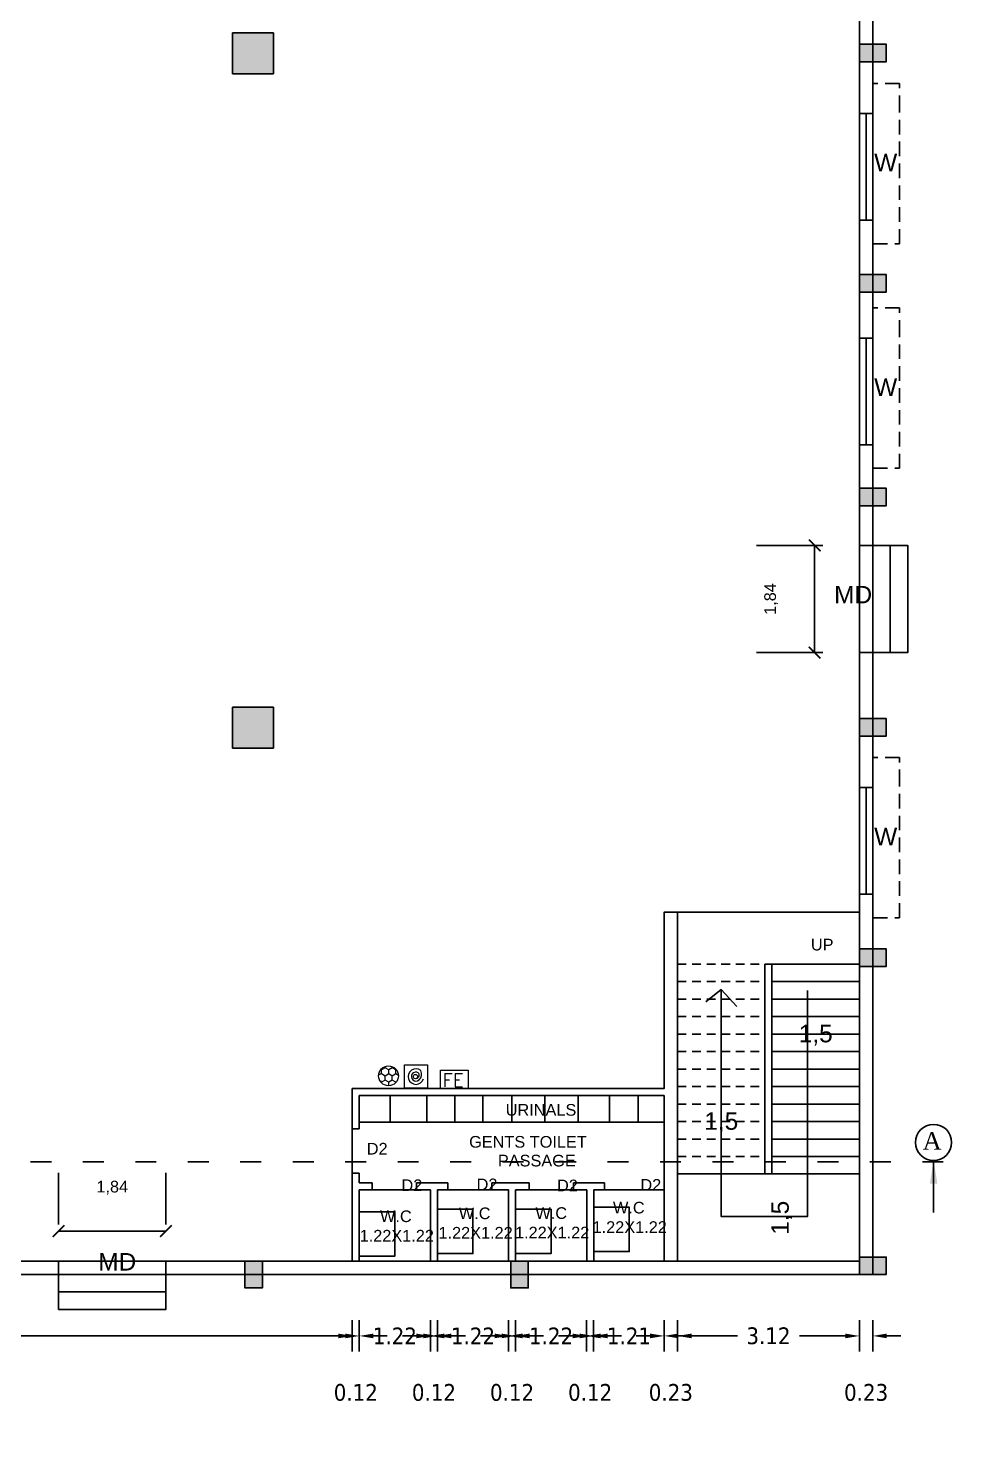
# Model space of a CAD drawing. Header units: metres. Extents: x 2292 to 2697, y 2134 to 2248.
# Drawn here: x 2539.11 to 2555.08, y 2192.62 to 2216.85 of the extents above; entities that cross this region are included whole.
import ezdxf

# ---------------------------------------------------------------- set-up
doc = ezdxf.new("R2010")
doc.units = ezdxf.units.M
doc.linetypes.add('ACAD_ISO03W100', pattern=[30, 12, -18])
doc.linetypes.add('DASHED', pattern=[0.75, 0.5, -0.25])
for name, color, linetype in [('BLK_1_COVERED_AREA', 140, 'Continuous'), ('BLK_1_FLR_0_EXIT_WIDTH_DOOR', 2, 'Continuous'), ('BLK_1_FLR_0_REGULAR_ROOM_4', 4, 'Continuous'), ('BLK_1_FLR_0_URINAL', 235, 'Continuous'), ('BLK_1_FLR_0_WASH', 60, 'Continuous'), ('BLK_1_FLR_0_WATER_CLOSET', 213, 'Continuous'), ('TOILET_VENTILATION', 6, 'Continuous'), ('WORKSHOP_AREA', 121, 'Continuous')]:
    doc.layers.add(name, color=color, linetype=linetype)
doc.layers.add('BLK_1_FLR_0_BLT_UP_AREA', color=45, linetype='Continuous', plot=False)
doc.styles.add('CODE', font='tahoma.ttf')
doc.styles.add('DIM', font='swissc.ttf')
doc.styles.add('ROMANS', font='times.ttf', dxfattribs={"height": 12})
doc.styles.add('Schedule', font='romans.shx')
doc.styles.get("Standard").update_dxf_attribs({"font": 'arial.ttf'})
doc.dimstyles.new('Din', dxfattribs={"dimscale": 0, "dimtxt": 0.25, "dimasz": 0.1, "dimexe": 0.15, "dimexo": 0.15, "dimgap": 0.03, "dimtad": 0, "dimzin": 0, "dimdsep": 46, "dimtxsty": 'DIM', "dimblk": 'ARCHTICK', "dimcen": 0.09, "dimdle": 0.15, "dimse1": 1, "dimse2": 1, "dimclrd": 256, "dimclre": 256, "dimclrt": 7, "dimadec": 0, "dimazin": 3, "dimtfac": 1, "dimtofl": 0, "dimtmove": 1, "dimatfit": 3, "dimfxl": 0, "dimtolj": 1, "dimtzin": 0, "dimarcsym": 0})
doc.dimstyles.new('ISO-25', dxfattribs={"dimtxt": 0.5, "dimasz": 2.5, "dimexe": 1, "dimexo": 0.625, "dimtad": 1, "dimtxsty": 'Standard', "dimcen": 2.5, "dimadec": 0, "dimazin": 0, "dimtfac": 1, "dimtmove": 0, "dimatfit": 3, "dimfxl": 0, "dimarcsym": 0})
doc.dimstyles.get("Standard").update_dxf_attribs({"dimtxt": 0.18, "dimasz": 0.18, "dimexe": 0.18, "dimexo": 0.0625, "dimgap": 0.09, "dimtad": 0, "dimtih": 1, "dimtoh": 1, "dimdec": 4, "dimzin": 0, "dimdsep": 46, "dimtxsty": 'Standard', "dimcen": 0.09, "dimadec": 0, "dimazin": 0, "dimtfac": 1, "dimtdec": 4, "dimtofl": 0, "dimtmove": 0, "dimatfit": 3, "dimfxl": 0, "dimtolj": 1, "dimtzin": 0, "dimarcsym": 0})

# ---------------------------------------------------------------- blocks, each defined once
blk = doc.blocks.new('*D370')
at = {"layer": 'Defpoints', "color": 0}
for p in [(2550.252, 2198.094), (2551.752, 2198.094), (2551.752, 2197.794)]:
    blk.add_point(p, dxfattribs=at)
at = {"color": 0, "insert": (2551.002, 2198.075), "char_height": 0.3, "attachment_point": 5}
blk.add_mtext('1,5', dxfattribs=at)
blk = doc.blocks.new('_ArchTick')
at = {"color": 0, "linetype": 'ByBlock', "const_width": 0.15}
blk.add_lwpolyline([(-0.5, -0.5), (0.5, 0.5)], dxfattribs=at)
blk = doc.blocks.new('*D371')
at = {"layer": 'Defpoints', "color": 0}
for p in [(2552.319, 2197.194), (2552.319, 2195.694), (2552.319, 2195.694)]:
    blk.add_point(p, dxfattribs=at)
at = {"color": 0, "insert": (2552.038, 2196.444), "char_height": 0.3, "attachment_point": 5, "rotation": 90}
blk.add_mtext('1,5', dxfattribs=at)
blk = doc.blocks.new('*D372')
at = {"layer": 'Defpoints', "color": 0}
for p in [(2551.872, 2199.294), (2553.372, 2199.294), (2553.372, 2199.294)]:
    blk.add_point(p, dxfattribs=at)
at = {"color": 0, "insert": (2552.622, 2199.575), "char_height": 0.3, "attachment_point": 5}
blk.add_mtext('1,5', dxfattribs=at)
blk = doc.blocks.new('A$C3F6E631D')
at = {"lineweight": 9}
for p, q in [((0, 0.885), (0.902, 0.885)), ((0, 0), (0, 0.885)), ((0.902, 0.885), (0.902, 0)), ((0.902, 0), (0, 0))]:
    blk.add_line(p, q, dxfattribs=at)
blk.add_circle((0.448, 0.466), 0.0817, dxfattribs=at)
for centre, radius, start, end in [((0.448, 0.447), 0.299, 321.4372, 253.2573), ((0.449, 0.447), 0.174, 329.1263, 222.2936), ((0.543, 0.517), 0.292, 219.9012, 298.5281), ((0.509, 0.459), 0.135, 195.9931, 311.1342)]:
    blk.add_arc(centre, radius, start, end, dxfattribs=at)
blk = doc.blocks.new('A$C453E5C48')
at = {"linetype": 'ByBlock', "lineweight": 9}
for p, q in [((0, 0.489), (0.639, 0.489)), ((0, 0.063), (0, 0.489)), ((0.639, 0.489), (0.639, 0.063)), ((0.639, 0.063), (0, 0.063))]:
    blk.add_line(p, q, dxfattribs=at)
at = {"lineweight": 9, "style": 'Schedule'}
blk.add_text('FE', height=0.3048, dxfattribs=at).set_placement((0.051, 0.103))
blk = doc.blocks.new('A$C57323508')
at = {"lineweight": 9}
for p, q in [((0.134, 0.647), (0.158, 0.647)), ((0.213, 0.509), (0.134, 0.647)), ((0.158, 0.647), (0.181, 0.687)), ((0.372, 0.509), (0.451, 0.647)), ((0.475, 0.647), (0.41, 0.759)), ((0.475, 0.647), (0.634, 0.647)), ((0.689, 0.509), (0.61, 0.647)), ((0.634, 0.647), (0.648, 0.671)), ((0, 0.372), (0.134, 0.372)), ((0.126, 0.097), (0.134, 0.097)), ((0.134, 0.372), (0.213, 0.509)), ((0.213, 0.234), (0.134, 0.372)), ((0.134, 0.097), (0.213, 0.234)), ((0.141, 0.084), (0.134, 0.097)), ((0.213, 0.509), (0.372, 0.509)), ((0.213, 0.234), (0.372, 0.234)), ((0.451, 0.372), (0.372, 0.509)), ((0.372, 0.234), (0.451, 0.372)), ((0.451, 0.097), (0.372, 0.234)), ((0.396, 0), (0.451, 0.097)), ((0.451, 0.372), (0.61, 0.372)), ((0.451, 0.097), (0.61, 0.097)), ((0.61, 0.372), (0.689, 0.509)), ((0.689, 0.234), (0.61, 0.372)), ((0.61, 0.097), (0.689, 0.234)), ((0.618, 0.084), (0.61, 0.097)), ((0.689, 0.509), (0.737, 0.509)), ((0.689, 0.234), (0.73, 0.234))]:
    blk.add_line(p, q, dxfattribs=at)
blk.add_circle((0.38, 0.38), 0.38, dxfattribs=at)
blk = doc.blocks.new('*D392')
at = {"lineweight": -2}
for p, q in [((2524.167, 2194.685), (2524.167, 2194.148)), ((2544.673, 2194.685), (2544.673, 2194.148))]:
    blk.add_line(p, q, dxfattribs=at)
for p, q in [((2524.407, 2194.417), (2533.786, 2194.417)), ((2544.433, 2194.417), (2535.054, 2194.417))]:
    blk.add_line(p, q)
for points in [[(2524.407, 2194.457), (2524.407, 2194.377), (2524.167, 2194.417)], [(2544.433, 2194.457), (2544.433, 2194.377), (2544.673, 2194.417)]]:
    blk.add_solid(points)
at = {"layer": 'Defpoints', "color": 0}
for p in [(2524.167, 2195.701), (2544.673, 2195.701), (2544.673, 2194.417)]:
    blk.add_point(p, dxfattribs=at)
at = {"insert": (2534.42, 2194.417), "char_height": 0.288, "attachment_point": 5, "style": 'CODE'}
blk.add_mtext('\\A1;20.51', dxfattribs=at)
blk = doc.blocks.new('*D393')
at = {"lineweight": -2}
for p, q in [((2544.673, 2194.685), (2544.673, 2194.148)), ((2544.793, 2194.685), (2544.793, 2194.148))]:
    blk.add_line(p, q, dxfattribs=at)
for p, q in [((2544.433, 2194.417), (2544.193, 2194.417)), ((2545.033, 2194.417), (2545.273, 2194.417))]:
    blk.add_line(p, q)
for points in [[(2544.433, 2194.457), (2544.433, 2194.377), (2544.673, 2194.417)], [(2545.033, 2194.457), (2545.033, 2194.377), (2544.793, 2194.417)]]:
    blk.add_solid(points)
at = {"layer": 'Defpoints', "color": 0}
for p in [(2544.673, 2195.701), (2544.793, 2195.701), (2544.793, 2194.417)]:
    blk.add_point(p, dxfattribs=at)
at = {"insert": (2544.733, 2193.446), "char_height": 0.288, "attachment_point": 5, "style": 'CODE'}
blk.add_mtext('\\A1;0.12', dxfattribs=at)
blk = doc.blocks.new('*D394')
at = {"lineweight": -2}
for p, q in [((2544.793, 2194.685), (2544.793, 2194.148)), ((2546.013, 2194.685), (2546.013, 2194.148))]:
    blk.add_line(p, q, dxfattribs=at)
for p, q in [((2544.553, 2194.417), (2544.313, 2194.417)), ((2546.253, 2194.417), (2546.493, 2194.417))]:
    blk.add_line(p, q)
for points in [[(2544.553, 2194.457), (2544.553, 2194.377), (2544.793, 2194.417)], [(2546.253, 2194.457), (2546.253, 2194.377), (2546.013, 2194.417)]]:
    blk.add_solid(points)
at = {"layer": 'Defpoints', "color": 0}
for p in [(2544.793, 2195.701), (2546.013, 2195.701), (2546.013, 2194.417)]:
    blk.add_point(p, dxfattribs=at)
at = {"insert": (2545.403, 2194.417), "char_height": 0.288, "attachment_point": 5, "style": 'CODE'}
blk.add_mtext('\\A1;1.22', dxfattribs=at)
blk = doc.blocks.new('*D395')
at = {"lineweight": -2}
for p, q in [((2546.013, 2194.685), (2546.013, 2194.148)), ((2546.133, 2194.685), (2546.133, 2194.148))]:
    blk.add_line(p, q, dxfattribs=at)
for p, q in [((2545.773, 2194.417), (2545.533, 2194.417)), ((2546.373, 2194.417), (2546.613, 2194.417))]:
    blk.add_line(p, q)
for points in [[(2545.773, 2194.457), (2545.773, 2194.377), (2546.013, 2194.417)], [(2546.373, 2194.457), (2546.373, 2194.377), (2546.133, 2194.417)]]:
    blk.add_solid(points)
at = {"layer": 'Defpoints', "color": 0}
for p in [(2546.013, 2195.701), (2546.133, 2195.701), (2546.133, 2194.417)]:
    blk.add_point(p, dxfattribs=at)
at = {"insert": (2546.073, 2193.446), "char_height": 0.288, "attachment_point": 5, "style": 'CODE'}
blk.add_mtext('\\A1;0.12', dxfattribs=at)
blk = doc.blocks.new('*D396')
at = {"lineweight": -2}
for p, q in [((2546.133, 2194.685), (2546.133, 2194.148)), ((2547.353, 2194.685), (2547.353, 2194.148))]:
    blk.add_line(p, q, dxfattribs=at)
for p, q in [((2545.893, 2194.417), (2545.653, 2194.417)), ((2547.593, 2194.417), (2547.833, 2194.417))]:
    blk.add_line(p, q)
for points in [[(2545.893, 2194.457), (2545.893, 2194.377), (2546.133, 2194.417)], [(2547.593, 2194.457), (2547.593, 2194.377), (2547.353, 2194.417)]]:
    blk.add_solid(points)
at = {"layer": 'Defpoints', "color": 0}
for p in [(2546.133, 2195.701), (2547.353, 2195.701), (2547.353, 2194.417)]:
    blk.add_point(p, dxfattribs=at)
at = {"insert": (2546.743, 2194.417), "char_height": 0.288, "attachment_point": 5, "style": 'CODE'}
blk.add_mtext('\\A1;1.22', dxfattribs=at)
blk = doc.blocks.new('*D397')
at = {"lineweight": -2}
for p, q in [((2547.353, 2194.685), (2547.353, 2194.148)), ((2547.473, 2194.685), (2547.473, 2194.148))]:
    blk.add_line(p, q, dxfattribs=at)
for p, q in [((2547.113, 2194.417), (2546.873, 2194.417)), ((2547.713, 2194.417), (2547.953, 2194.417))]:
    blk.add_line(p, q)
for points in [[(2547.113, 2194.457), (2547.113, 2194.377), (2547.353, 2194.417)], [(2547.713, 2194.457), (2547.713, 2194.377), (2547.473, 2194.417)]]:
    blk.add_solid(points)
at = {"layer": 'Defpoints', "color": 0}
for p in [(2547.353, 2195.701), (2547.473, 2195.701), (2547.473, 2194.417)]:
    blk.add_point(p, dxfattribs=at)
at = {"insert": (2547.413, 2193.446), "char_height": 0.288, "attachment_point": 5, "style": 'CODE'}
blk.add_mtext('\\A1;0.12', dxfattribs=at)
blk = doc.blocks.new('*D398')
at = {"lineweight": -2}
for p, q in [((2547.473, 2194.685), (2547.473, 2194.148)), ((2548.693, 2194.685), (2548.693, 2194.148))]:
    blk.add_line(p, q, dxfattribs=at)
for p, q in [((2547.233, 2194.417), (2546.993, 2194.417)), ((2548.933, 2194.417), (2549.173, 2194.417))]:
    blk.add_line(p, q)
for points in [[(2547.233, 2194.457), (2547.233, 2194.377), (2547.473, 2194.417)], [(2548.933, 2194.457), (2548.933, 2194.377), (2548.693, 2194.417)]]:
    blk.add_solid(points)
at = {"layer": 'Defpoints', "color": 0}
for p in [(2547.473, 2195.701), (2548.693, 2195.701), (2548.693, 2194.417)]:
    blk.add_point(p, dxfattribs=at)
at = {"insert": (2548.083, 2194.417), "char_height": 0.288, "attachment_point": 5, "style": 'CODE'}
blk.add_mtext('\\A1;1.22', dxfattribs=at)
blk = doc.blocks.new('*D399')
at = {"lineweight": -2}
for p, q in [((2548.693, 2194.685), (2548.693, 2194.148)), ((2548.813, 2194.685), (2548.813, 2194.148))]:
    blk.add_line(p, q, dxfattribs=at)
for p, q in [((2548.453, 2194.417), (2548.213, 2194.417)), ((2549.053, 2194.417), (2549.293, 2194.417))]:
    blk.add_line(p, q)
for points in [[(2548.453, 2194.457), (2548.453, 2194.377), (2548.693, 2194.417)], [(2549.053, 2194.457), (2549.053, 2194.377), (2548.813, 2194.417)]]:
    blk.add_solid(points)
at = {"layer": 'Defpoints', "color": 0}
for p in [(2548.693, 2195.701), (2548.813, 2195.701), (2548.813, 2194.417)]:
    blk.add_point(p, dxfattribs=at)
at = {"insert": (2548.753, 2193.446), "char_height": 0.288, "attachment_point": 5, "style": 'CODE'}
blk.add_mtext('\\A1;0.12', dxfattribs=at)
blk = doc.blocks.new('*D400')
at = {"lineweight": -2}
for p, q in [((2548.813, 2194.685), (2548.813, 2194.148)), ((2550.022, 2194.685), (2550.022, 2194.148))]:
    blk.add_line(p, q, dxfattribs=at)
for p, q in [((2548.573, 2194.417), (2548.333, 2194.417)), ((2550.262, 2194.417), (2550.502, 2194.417))]:
    blk.add_line(p, q)
for points in [[(2548.573, 2194.457), (2548.573, 2194.377), (2548.813, 2194.417)], [(2550.262, 2194.457), (2550.262, 2194.377), (2550.022, 2194.417)]]:
    blk.add_solid(points)
at = {"layer": 'Defpoints', "color": 0}
for p in [(2548.813, 2195.701), (2550.022, 2195.701), (2550.022, 2194.417)]:
    blk.add_point(p, dxfattribs=at)
at = {"insert": (2549.418, 2194.417), "char_height": 0.288, "attachment_point": 5, "style": 'CODE'}
blk.add_mtext('\\A1;1.21', dxfattribs=at)
blk = doc.blocks.new('*D401')
at = {"lineweight": -2}
for p, q in [((2550.022, 2194.685), (2550.022, 2194.148)), ((2550.252, 2194.685), (2550.252, 2194.148))]:
    blk.add_line(p, q, dxfattribs=at)
for p, q in [((2549.782, 2194.417), (2549.542, 2194.417)), ((2550.492, 2194.417), (2550.732, 2194.417))]:
    blk.add_line(p, q)
for points in [[(2549.782, 2194.457), (2549.782, 2194.377), (2550.022, 2194.417)], [(2550.492, 2194.457), (2550.492, 2194.377), (2550.252, 2194.417)]]:
    blk.add_solid(points)
at = {"layer": 'Defpoints', "color": 0}
for p in [(2550.022, 2195.701), (2550.252, 2195.701), (2550.252, 2194.417)]:
    blk.add_point(p, dxfattribs=at)
at = {"insert": (2550.137, 2193.446), "char_height": 0.288, "attachment_point": 5, "style": 'CODE'}
blk.add_mtext('\\A1;0.23', dxfattribs=at)
blk = doc.blocks.new('*D402')
at = {"lineweight": -2}
for p, q in [((2550.252, 2194.685), (2550.252, 2194.148)), ((2553.372, 2194.685), (2553.372, 2194.148))]:
    blk.add_line(p, q, dxfattribs=at)
for p, q in [((2550.492, 2194.417), (2551.278, 2194.417)), ((2553.132, 2194.417), (2552.346, 2194.417))]:
    blk.add_line(p, q)
for points in [[(2550.492, 2194.457), (2550.492, 2194.377), (2550.252, 2194.417)], [(2553.132, 2194.457), (2553.132, 2194.377), (2553.372, 2194.417)]]:
    blk.add_solid(points)
at = {"layer": 'Defpoints', "color": 0}
for p in [(2550.252, 2195.701), (2553.372, 2195.701), (2553.372, 2194.417)]:
    blk.add_point(p, dxfattribs=at)
at = {"insert": (2551.812, 2194.417), "char_height": 0.288, "attachment_point": 5, "style": 'CODE'}
blk.add_mtext('\\A1;3.12', dxfattribs=at)
blk = doc.blocks.new('*D403')
at = {"lineweight": -2}
for p, q in [((2553.372, 2194.685), (2553.372, 2194.148)), ((2553.602, 2194.685), (2553.602, 2194.148))]:
    blk.add_line(p, q, dxfattribs=at)
for p, q in [((2553.132, 2194.417), (2552.892, 2194.417)), ((2553.842, 2194.417), (2554.082, 2194.417))]:
    blk.add_line(p, q)
for points in [[(2553.132, 2194.457), (2553.132, 2194.377), (2553.372, 2194.417)], [(2553.842, 2194.457), (2553.842, 2194.377), (2553.602, 2194.417)]]:
    blk.add_solid(points)
at = {"layer": 'Defpoints', "color": 0}
for p in [(2553.372, 2195.701), (2553.602, 2195.771), (2553.602, 2194.417)]:
    blk.add_point(p, dxfattribs=at)
at = {"insert": (2553.487, 2193.446), "char_height": 0.288, "attachment_point": 5, "style": 'CODE'}
blk.add_mtext('\\A1;0.23', dxfattribs=at)
blk = doc.blocks.new('*D301')
at = {"layer": 'Defpoints', "color": 0}
for p in [(2513.602, 2195.771), (2553.602, 2195.771), (2553.602, 2192.808)]:
    blk.add_point(p, dxfattribs=at)
at = {"insert": (2533.602, 2192.808), "char_height": 0.288, "attachment_point": 5, "style": 'CODE'}
blk.add_mtext('\\A1;40.00', dxfattribs=at)
blk = doc.blocks.new('*D498')
at = {"layer": 'BLK_1_FLR_0_EXIT_WIDTH_DOOR', "color": 0, "lineweight": -2}
for p, q in [((2539.635, 2196.326), (2539.635, 2197.214)), ((2541.475, 2196.326), (2541.475, 2197.214)), ((2539.635, 2196.214), (2541.475, 2196.214))]:
    blk.add_line(p, q, dxfattribs=at)
at = {"layer": 'Defpoints', "color": 0}
for p in [(2541.475, 2196.214), (2539.635, 2195.701), (2541.475, 2195.701)]:
    blk.add_point(p, dxfattribs=at)
at = {"layer": 'BLK_1_FLR_0_EXIT_WIDTH_DOOR', "color": 0, "lineweight": -2, "xscale": 0.2, "yscale": 0.2, "zscale": 0.2, "rotation": 180}
blk.add_blockref('_ArchTick', (2539.635, 2196.214), dxfattribs=at)
at = {"layer": 'BLK_1_FLR_0_EXIT_WIDTH_DOOR', "color": 0, "lineweight": -2, "xscale": 0.2, "yscale": 0.2, "zscale": 0.2}
blk.add_blockref('_ArchTick', (2541.475, 2196.214), dxfattribs=at)
at = {"layer": 'BLK_1_FLR_0_EXIT_WIDTH_DOOR', "color": 0, "insert": (2540.555, 2196.959), "char_height": 0.2, "attachment_point": 5}
blk.add_mtext('1,84', dxfattribs=at)
blk = doc.blocks.new('*D499')
at = {"layer": 'BLK_1_FLR_0_EXIT_WIDTH_DOOR', "color": 0, "lineweight": -2}
for p, q in [((2552.747, 2207.976), (2551.604, 2207.976)), ((2552.604, 2206.136), (2552.604, 2207.976)), ((2552.747, 2206.136), (2551.604, 2206.136))]:
    blk.add_line(p, q, dxfattribs=at)
at = {"layer": 'Defpoints', "color": 0}
for p in [(2552.604, 2207.976), (2553.372, 2207.976), (2553.372, 2206.136)]:
    blk.add_point(p, dxfattribs=at)
at = {"layer": 'BLK_1_FLR_0_EXIT_WIDTH_DOOR', "color": 0, "lineweight": -2, "xscale": 0.2, "yscale": 0.2, "zscale": 0.2}
for p, rotation in [((2552.604, 2207.976), 90), ((2552.604, 2206.136), 270)]:
    blk.add_blockref('_ArchTick', p, dxfattribs=dict(at, rotation=rotation))
at = {"layer": 'BLK_1_FLR_0_EXIT_WIDTH_DOOR', "color": 0, "insert": (2551.858, 2207.056), "char_height": 0.2, "attachment_point": 5, "rotation": 90}
blk.add_mtext('1,84', dxfattribs=at)

msp = doc.modelspace()

# ---------------------------------------------------------------- hatches: boundary and pattern name
h = msp.add_hatch(color=256)
h.dxf.hatch_style = 1
h.paths.add_polyline_path([(2542.61877, 2216.06437), (2543.31877, 2216.06437), (2543.31877, 2216.76437), (2542.61877, 2216.76437)])
h = msp.add_hatch(color=256)
h.dxf.hatch_style = 1
h.paths.add_polyline_path([(2553.3721, 2216.57066), (2553.3721, 2216.27066), (2553.8321, 2216.27066), (2553.8321, 2216.57066)])
h = msp.add_hatch(color=256)
h.dxf.hatch_style = 1
h.paths.add_polyline_path([(2553.3721, 2212.62066), (2553.3721, 2212.32066), (2553.8321, 2212.32066), (2553.8321, 2212.62066)])
h = msp.add_hatch(color=256)
h.dxf.hatch_style = 1
h.paths.add_polyline_path([(2553.3721, 2208.95566), (2553.3721, 2208.65566), (2553.8321, 2208.65566), (2553.8321, 2208.95566)])
h = msp.add_hatch(color=256)
h.dxf.hatch_style = 1
h.paths.add_polyline_path([(2542.61877, 2204.49937), (2543.31877, 2204.49937), (2543.31877, 2205.19937), (2542.61877, 2205.19937)])
h = msp.add_hatch(color=256)
h.dxf.hatch_style = 1
h.paths.add_polyline_path([(2553.3721, 2205.00566), (2553.3721, 2204.70566), (2553.8321, 2204.70566), (2553.8321, 2205.00566)])
h = msp.add_hatch(color=256)
h.dxf.hatch_style = 1
h.paths.add_polyline_path([(2553.3721, 2201.05566), (2553.3721, 2200.75566), (2553.8321, 2200.75566), (2553.8321, 2201.05566)])
h = msp.add_hatch(color=256)
h.dxf.hatch_style = 1
h.paths.add_polyline_path([(2543.12998, 2195.70066), (2542.82998, 2195.70066), (2542.82998, 2195.24066), (2543.12998, 2195.24066)])
h = msp.add_hatch(color=256)
h.dxf.hatch_style = 1
h.paths.add_polyline_path([(2547.68998, 2195.70066), (2547.38998, 2195.70066), (2547.38998, 2195.24066), (2547.68998, 2195.24066)])
h = msp.add_hatch(color=256)
h.dxf.hatch_style = 1
h.paths.add_polyline_path([(2553.3721, 2195.77066), (2553.3721, 2195.47066), (2553.8321, 2195.47066), (2553.8321, 2195.77066)])

# ---------------------------------------------------------------- linework, layer by layer
for p, q in [((2553.4871, 2213.5536), (2553.4871, 2215.3836)), ((2553.4871, 2209.70077), (2553.4871, 2211.53077)), ((2553.3721, 2207.97632), (2553.6021, 2207.97632)), ((2553.3721, 2206.13632), (2553.6021, 2206.13632)), ((2553.4871, 2201.99245), (2553.4871, 2203.82245)), ((2550.0221, 2201.6833), (2550.0221, 2198.66066)), ((2550.2521, 2201.6833), (2550.0221, 2201.6833)), ((2550.2521, 2201.6833), (2550.2521, 2195.70066)), ((2550.2521, 2201.55437), (2550.2521, 2201.55437)), ((2551.7521, 2200.79437), (2551.7521, 2197.19437)), ((2551.7521, 2200.79437), (2553.3721, 2200.79437)), ((2551.8721, 2200.79437), (2551.8721, 2197.19437)), ((2551.8721, 2200.49437), (2553.3721, 2200.49437)), ((2551.8721, 2200.19437), (2553.3721, 2200.19437)), ((2551.8721, 2199.89437), (2553.3721, 2199.89437)), ((2551.8721, 2199.59437), (2553.3721, 2199.59437)), ((2551.8721, 2199.29437), (2553.3721, 2199.29437)), ((2551.8721, 2198.99437), (2553.3721, 2198.99437)), ((2544.67349, 2198.66066), (2550.0221, 2198.66066)), ((2544.67349, 2197.97108), (2544.67349, 2198.66066)), ((2551.8721, 2198.69437), (2553.3721, 2198.69437)), ((2544.79349, 2198.54066), (2550.0221, 2198.54066)), ((2544.79349, 2197.97108), (2544.79349, 2198.54066)), ((2545.32225, 2198.08066), (2545.32225, 2198.54066)), ((2545.94893, 2198.08066), (2545.94893, 2198.54066)), ((2546.43318, 2198.08066), (2546.43318, 2198.54066)), ((2546.91002, 2198.08066), (2546.91002, 2198.54066)), ((2547.40779, 2198.08066), (2547.40779, 2198.54066)), ((2547.97534, 2198.08066), (2547.97534, 2198.54066)), ((2548.54743, 2198.08066), (2548.54743, 2198.54066)), ((2549.08637, 2198.08066), (2549.08637, 2198.54066)), ((2549.57554, 2198.08066), (2549.57554, 2198.54066)), ((2550.0221, 2198.54066), (2550.0221, 2195.70066)), ((2551.8721, 2198.39437), (2553.3721, 2198.39437)), ((2544.79349, 2198.08066), (2550.0221, 2198.08066)), ((2551.8721, 2198.09437), (2553.3721, 2198.09437)), ((2544.67349, 2197.97108), (2544.79349, 2197.97108)), ((2551.8721, 2197.79437), (2553.3721, 2197.79437)), ((2551.8721, 2197.49437), (2553.3721, 2197.49437)), ((2544.67349, 2197.04066), (2544.67349, 2197.21108)), ((2544.67349, 2197.21108), (2544.79349, 2197.21108)), ((2544.79349, 2197.04066), (2544.79349, 2197.21108)), ((2550.2521, 2197.19437), (2551.7521, 2197.19437)), ((2551.7521, 2197.19437), (2553.3721, 2197.19437)), ((2544.67349, 2195.70066), (2544.67349, 2197.04066)), ((2544.79349, 2197.04066), (2545.0148, 2197.04066)), ((2544.79349, 2195.70066), (2544.79349, 2196.92066)), ((2544.79349, 2196.92066), (2545.0148, 2196.92066)), ((2545.0148, 2196.92066), (2545.0148, 2197.04066)), ((2545.7748, 2197.04066), (2546.30915, 2197.04066)), ((2545.7748, 2196.92066), (2545.7748, 2197.04066)), ((2545.7748, 2196.92066), (2546.01349, 2196.92066)), ((2546.01349, 2195.70066), (2546.01349, 2196.92066)), ((2546.13349, 2195.70066), (2546.13349, 2196.92066)), ((2546.13349, 2196.92066), (2546.30915, 2196.92066)), ((2546.30915, 2196.92066), (2546.30915, 2197.04066)), ((2547.06915, 2197.04066), (2547.70635, 2197.04066)), ((2547.06915, 2196.92066), (2547.06915, 2197.04066)), ((2547.06915, 2196.92066), (2547.35349, 2196.92066)), ((2547.35349, 2195.70066), (2547.35349, 2196.92066)), ((2547.47349, 2195.70066), (2547.47349, 2196.92066)), ((2547.47349, 2196.92066), (2547.70635, 2196.92066)), ((2547.70635, 2196.92066), (2547.70635, 2197.04066)), ((2548.46635, 2197.04066), (2548.99733, 2197.04066)), ((2548.46635, 2196.92066), (2548.46635, 2197.04066)), ((2548.46635, 2196.92066), (2548.69349, 2196.92066)), ((2548.69349, 2195.70066), (2548.69349, 2196.92066)), ((2548.81349, 2195.70066), (2548.81349, 2196.92066)), ((2548.81349, 2196.92066), (2548.99733, 2196.92066)), ((2548.99733, 2196.92066), (2548.99733, 2197.04066)), ((2539.63459, 2195.70066), (2539.63459, 2195.47066)), ((2541.47459, 2195.70066), (2541.47459, 2195.47066))]:
    msp.add_line(p, q)
at = {"linetype": 'DASHED', "ltscale": 0.3}
for p, q in [((2550.2521, 2200.79437), (2551.7521, 2200.79437)), ((2550.2521, 2200.49437), (2551.7521, 2200.49437)), ((2550.2521, 2200.19437), (2551.7521, 2200.19437)), ((2550.2521, 2199.89437), (2551.7521, 2199.89437)), ((2550.2521, 2199.59437), (2551.7521, 2199.59437)), ((2550.2521, 2199.29437), (2551.7521, 2199.29437)), ((2550.2521, 2198.99437), (2551.7521, 2198.99437)), ((2550.2521, 2198.69437), (2551.7521, 2198.69437)), ((2550.2521, 2198.39437), (2551.7521, 2198.39437)), ((2550.2521, 2198.09437), (2551.7521, 2198.09437)), ((2550.2521, 2197.79437), (2551.7521, 2197.79437)), ((2550.2521, 2197.49437), (2551.7521, 2197.49437))]:
    msp.add_line(p, q, dxfattribs=at)
at = {"linetype": 'ACAD_ISO03W100', "ltscale": 0.03}
msp.add_line((2507.65132, 2197.40549), (2555.07606, 2197.40549), dxfattribs=at)
for points in [[(2553.3721, 2207.97632), (2553.3721, 2238.56066), (2551.34811, 2238.56066)], [(2553.6021, 2207.97632), (2553.9021, 2207.97632), (2554.2021, 2207.97632), (2554.2021, 2206.13632), (2553.6021, 2206.13632)], [(2553.9021, 2206.13632), (2553.9021, 2207.97632)], [(2541.47459, 2195.70066), (2553.3721, 2195.70066), (2553.3721, 2206.13632)], [(2550.73706, 2200.14441), (2551.0021, 2200.35769), (2551.26952, 2200.06896)], [(2551.0021, 2200.35769), (2551.0021, 2196.46397), (2552.4806, 2196.46397), (2552.4806, 2200.34372)], [(2524.16681, 2195.70066), (2539.63459, 2195.70066)], [(2541.47459, 2195.47066), (2541.47459, 2195.17066), (2541.47459, 2194.87066), (2539.63459, 2194.87066), (2539.63459, 2195.47066)], [(2539.63459, 2195.17066), (2541.47459, 2195.17066)]]:
    msp.add_lwpolyline(points)
for points in [[(2542.61877, 2216.76437), (2543.31877, 2216.76437), (2543.31877, 2216.06437), (2542.61877, 2216.06437)], [(2553.3721, 2216.57066), (2553.8321, 2216.57066), (2553.8321, 2216.27066), (2553.3721, 2216.27066)], [(2553.6021, 2215.3836), (2553.6021, 2213.5536), (2553.3721, 2213.5536), (2553.3721, 2215.3836)], [(2553.3721, 2212.62066), (2553.8321, 2212.62066), (2553.8321, 2212.32066), (2553.3721, 2212.32066)], [(2553.6021, 2211.53077), (2553.6021, 2209.70077), (2553.3721, 2209.70077), (2553.3721, 2211.53077)], [(2553.3721, 2208.95566), (2553.8321, 2208.95566), (2553.8321, 2208.65566), (2553.3721, 2208.65566)], [(2542.61877, 2205.19937), (2543.31877, 2205.19937), (2543.31877, 2204.49937), (2542.61877, 2204.49937)], [(2553.3721, 2205.00566), (2553.8321, 2205.00566), (2553.8321, 2204.70566), (2553.3721, 2204.70566)], [(2553.6021, 2203.82245), (2553.6021, 2201.99245), (2553.3721, 2201.99245), (2553.3721, 2203.82245)], [(2553.3721, 2201.05566), (2553.8321, 2201.05566), (2553.8321, 2200.75566), (2553.3721, 2200.75566)], [(2543.12998, 2195.70066), (2543.12998, 2195.24066), (2542.82998, 2195.24066), (2542.82998, 2195.70066)], [(2547.68998, 2195.70066), (2547.68998, 2195.24066), (2547.38998, 2195.24066), (2547.38998, 2195.70066)], [(2553.3721, 2195.77066), (2553.8321, 2195.77066), (2553.8321, 2195.47066), (2553.3721, 2195.47066)]]:
    msp.add_lwpolyline(points, close=True)
at = {"linetype": 'DASHED', "ltscale": 0.5}
for points in [[(2553.6021, 2213.61074), (2553.6021, 2213.15074), (2554.0621, 2213.15074), (2554.0621, 2215.44074), (2554.0621, 2215.90074), (2553.6021, 2215.90074), (2553.6021, 2215.44074)], [(2553.6021, 2209.75791), (2553.6021, 2209.29791), (2554.0621, 2209.29791), (2554.0621, 2211.58791), (2554.0621, 2212.04791), (2553.6021, 2212.04791), (2553.6021, 2211.58791)], [(2553.6021, 2202.04959), (2553.6021, 2201.58959), (2554.0621, 2201.58959), (2554.0621, 2203.87959), (2554.0621, 2204.33959), (2553.6021, 2204.33959), (2553.6021, 2203.87959)]]:
    msp.add_lwpolyline(points, dxfattribs=at)
msp.add_circle((2554.6445, 2197.73614), 0.30947)
at = {"layer": 'BLK_1_COVERED_AREA', "color": 140, "ltscale": 0.3}
msp.add_lwpolyline([(2513.6021, 2238.79066), (2513.6021, 2195.47066), (2553.6021, 2195.47066), (2553.6021, 2238.79066)], close=True, dxfattribs=at)
at = {"layer": 'BLK_1_FLR_0_BLT_UP_AREA', "color": 46, "lineweight": -2}
msp.add_lwpolyline([(2513.6021, 2238.79066), (2513.6021, 2195.47066), (2553.6021, 2195.47066), (2553.6021, 2238.79066)], close=True, dxfattribs=at)
at = {"layer": 'BLK_1_FLR_0_REGULAR_ROOM_4', "color": 4}
msp.add_lwpolyline([(2513.8321, 2232.25066), (2519.1807, 2232.25066), (2519.1807, 2238.56066), (2553.3721, 2238.56066), (2553.3721, 2201.6833), (2550.0221, 2201.6833), (2550.0221, 2198.66066), (2544.67349, 2198.66066), (2544.67349, 2195.70066), (2524.16681, 2195.70066), (2524.16681, 2198.6633), (2513.8321, 2198.6633)], close=True, dxfattribs=at)
at = {"layer": 'BLK_1_FLR_0_URINAL', "color": 235, "ltscale": 0.3}
msp.add_lwpolyline([(2544.79349, 2198.54066), (2550.0221, 2198.54066), (2550.0221, 2198.08066), (2544.79349, 2198.08066)], close=True, dxfattribs=at)
at = {"layer": 'BLK_1_FLR_0_WASH', "color": 60}
for points in [[(2548.81349, 2196.62395), (2549.42349, 2196.62395), (2549.42349, 2195.86395), (2548.81349, 2195.86395)], [(2544.79349, 2196.54624), (2545.40349, 2196.54624), (2545.40349, 2195.78624), (2544.79349, 2195.78624)], [(2546.13349, 2196.58942), (2546.74349, 2196.58942), (2546.74349, 2195.82942), (2546.13349, 2195.82942)], [(2547.47349, 2196.58942), (2548.08349, 2196.58942), (2548.08349, 2195.82942), (2547.47349, 2195.82942)]]:
    msp.add_lwpolyline(points, close=True, dxfattribs=at)
at = {"layer": 'BLK_1_FLR_0_WATER_CLOSET', "color": 1}
for points in [[(2544.79349, 2196.92066), (2546.01349, 2196.92066), (2546.01349, 2195.70066), (2544.79349, 2195.70066)], [(2546.13349, 2196.92066), (2547.35349, 2196.92066), (2547.35349, 2195.70066), (2546.13349, 2195.70066)], [(2547.47349, 2196.92066), (2548.69349, 2196.92066), (2548.69349, 2195.70066), (2547.47349, 2195.70066)], [(2548.81349, 2196.92066), (2550.0221, 2196.92066), (2550.0221, 2195.70066), (2548.81349, 2195.70066)]]:
    msp.add_lwpolyline(points, close=True, dxfattribs=at)
at = {"layer": 'TOILET_VENTILATION', "color": 6}
for points in [[(2546.01349, 2195.70066), (2544.79349, 2195.70066), (2544.79349, 2196.92066), (2546.01349, 2196.92066)], [(2547.35349, 2195.70066), (2546.13349, 2195.70066), (2546.13349, 2196.92066), (2547.35349, 2196.92066)], [(2548.69349, 2195.70066), (2547.47349, 2195.70066), (2547.47349, 2196.92066), (2548.69349, 2196.92066)], [(2550.0221, 2195.70066), (2548.81349, 2195.70066), (2548.81349, 2196.92066), (2550.0221, 2196.92066)]]:
    msp.add_lwpolyline(points, close=True, dxfattribs=at)
at = {"layer": 'WORKSHOP_AREA', "color": 121}
msp.add_lwpolyline([(2513.8321, 2232.25066), (2519.1807, 2232.25066), (2519.1807, 2238.56066), (2553.3721, 2238.56066), (2553.3721, 2201.6833), (2550.0221, 2201.6833), (2550.0221, 2198.66066), (2544.67349, 2198.66066), (2544.67349, 2195.70066), (2524.16681, 2195.70066), (2524.16681, 2198.6633), (2513.8321, 2198.6633)], close=True, dxfattribs=at)

# ---------------------------------------------------------------- block references
at = {"linetype": 'ByBlock', "xscale": 0.4459557721971966, "yscale": 0.4459557721971966, "zscale": 0.4459557721971966, "rotation": 90}
for name, p in [('A$C57323508', (2545.46362, 2198.70859)), ('A$C3F6E631D', (2545.96444, 2198.66501, -0.0932))]:
    msp.add_blockref(name, p, dxfattribs=at)
at = {"linetype": 'ByBlock', "xscale": 0.7432596203286609, "yscale": 0.7432596203286609, "zscale": 0.7432596203286609}
msp.add_blockref('A$C453E5C48', (2546.18525, 2198.61413), dxfattribs=at)

# ---------------------------------------------------------------- texts
at = {"attachment_point": 1}
for s, width, insert, char_height in [('{\\W4.094743; }W', 1.3393217, (2553.14846, 2214.69349), 0.3), ('{\\W4.094743; }W', 1.3393217, (2553.14846, 2210.84066), 0.3), ('{\\W3.181738; }MD', 1.3393217, (2552.56811, 2207.28138), 0.3), ('{\\W4.094743; }W', 1.3393217, (2553.14846, 2203.13234), 0.3), ('{\\W6.346421; }UP', 1.3393217, (2552.04718, 2201.22852), 0.2), ('{\\W1.061711; }URINALS', 1.3393217, (2547.22239, 2198.3944), 0.2), ('{\\W2.766651; }GENTS TOILET', 2.42721, (2546.46237, 2197.84609), 0.2), ('{\\W7.26753; }PASSAGE', 2.42721, (2546.6064, 2197.52408), 0.2), ('{\\W5.221641; }W.C\\P{\\W0.711975; }1.22X1.22', 1.3393217, (2546.09579, 2196.61972), 0.2), ('{\\W5.221641; }W.C\\P{\\W0.711975; }1.22X1.22', 1.3393217, (2547.40894, 2196.6236), 0.2), ('{\\W5.221641; }W.C\\P{\\W0.711975; }1.22X1.22', 1.3393217, (2548.73966, 2196.71713), 0.2), ('{\\W5.221641; }W.C\\P{\\W0.711975; }1.22X1.22', 1.3393217, (2544.7439, 2196.56939), 0.2), ('{\\W3.181738; }MD', 1.3393217, (2539.94394, 2195.83867), 0.3)]:
    msp.add_mtext_dynamic_manual_height_columns(s, width=width, gutter_width=12.5, heights=[0], dxfattribs=dict(at, insert=insert, char_height=char_height))
at = {"insert": (2554.78284, 2197.91165), "char_height": 0.3, "attachment_point": 3, "rotation": 0, "style": 'ROMANS'}
msp.add_mtext_dynamic_manual_height_columns('A', width=0.2652319, gutter_width=1, heights=[0], dxfattribs=at)
note = msp.add_mtext_dynamic_manual_height_columns('D2 \\P{\\W1.93234; }', width=0.3, gutter_width=0, heights=[0.06036, 0], dxfattribs=dict(insert=(2544.62159, 2197.72833), char_height=0.2, attachment_point=1))
for column, words in zip(note.columns.linked_columns, ['{\\W1.93234; }']):
    column.text = words
note = msp.add_mtext_dynamic_manual_height_columns('D2 \\P{\\W1.93234; }', width=0.3, gutter_width=0, heights=[0.06036, 0], dxfattribs=dict(insert=(2545.21694, 2197.10155), char_height=0.2, attachment_point=1))
for column, words in zip(note.columns.linked_columns, ['{\\W1.93234; }']):
    column.text = words
note = msp.add_mtext_dynamic_manual_height_columns('D2 \\P{\\W1.93234; }', width=0.3, gutter_width=0, heights=[0.06036, 0], dxfattribs=dict(insert=(2546.50537, 2197.1159), char_height=0.2, attachment_point=1))
for column, words in zip(note.columns.linked_columns, ['{\\W1.93234; }']):
    column.text = words
note = msp.add_mtext_dynamic_manual_height_columns('D2 \\P{\\W1.93234; }', width=0.3, gutter_width=0, heights=[0.06036, 0], dxfattribs=dict(insert=(2547.88484, 2197.09824), char_height=0.2, attachment_point=1))
for column, words in zip(note.columns.linked_columns, ['{\\W1.93234; }']):
    column.text = words
note = msp.add_mtext_dynamic_manual_height_columns('D2 \\P{\\W1.93234; }', width=0.3, gutter_width=0, heights=[0.06036, 0], dxfattribs=dict(insert=(2549.31522, 2197.10775), char_height=0.2, attachment_point=1))
for column, words in zip(note.columns.linked_columns, ['{\\W1.93234; }']):
    column.text = words

# ---------------------------------------------------------------- dimensions: what is measured, and where the dimension line sits
for p1, p2, distance, dimstyle, override, picture, middle in [((2551.8721, 2199.29437), (2553.3721, 2199.29437), 0, 'ISO-25', {"dimtxt": 0.3, "dimasz": 0.1, "dimgap": 0.1, "dimblk1": 'ArchTick', "dimblk2": 'ArchTick', "dimsah": 1, "dimse1": 1, "dimse2": 1, "dimsd1": 1, "dimsd2": 1}, '*D372', (2552.6221, 2199.57465)), ((2550.2521, 2198.09437), (2551.7521, 2198.09437), -0.3, 'ISO-25', {"dimtxt": 0.3, "dimasz": 0.1, "dimgap": 0.1, "dimblk1": 'ArchTick', "dimblk2": 'ArchTick', "dimsah": 1, "dimse1": 1, "dimse2": 1, "dimsd1": 1, "dimsd2": 1}, '*D370', (2551.0021, 2198.07465)), ((2552.31876, 2197.19437), (2552.31876, 2195.69437), 0, 'ISO-25', {"dimtxt": 0.3, "dimasz": 0.1, "dimgap": 0.1, "dimblk1": 'ArchTick', "dimblk2": 'ArchTick', "dimsah": 1, "dimse1": 1, "dimse2": 1, "dimsd1": 1, "dimsd2": 1}, '*D371', (2552.03847, 2196.44437)), ((2513.6021, 2195.77066), (2553.6021, 2195.77066), -2.96245, 'Din', {"dimscale": 0.096, "dimtxt": 3, "dimasz": 2.5, "dimexe": 2.8, "dimgap": 1.75, "dimpost": '\\X', "dimtxsty": 'CODE', "dimsah": 1, "dimdle": 2.8, "dimse1": 1, "dimse2": 1, "dimsd1": 1, "dimsd2": 1, "dimclrt": 256, "dimtmove": 2, "dimfxl": 2.8, "dimfxlon": 1, "dimtfillclr": 2, "dimlwd": 65535}, '*D301', (2533.6021, 2192.80821))]:
    dim = msp.add_aligned_dim(p1=p1, p2=p2, distance=distance, dimstyle=dimstyle, override=override)
    dim.commit()
    dim.dimension.update_dxf_attribs({"geometry": picture, "text_midpoint": middle})
for base, p1, p2, picture, middle in [((2544.67349, 2194.41668), (2524.16681, 2195.70066), (2544.67349, 2195.70066), '*D392', (2534.42015, 2194.41668)), ((2544.79349, 2194.41668), (2544.67349, 2195.70066), (2544.79349, 2195.70066), '*D393', (2544.73349, 2193.44589)), ((2546.01349, 2194.41668), (2544.79349, 2195.70066), (2546.01349, 2195.70066), '*D394', (2545.40349, 2194.41668)), ((2546.13349, 2194.41668), (2546.01349, 2195.70066), (2546.13349, 2195.70066), '*D395', (2546.07349, 2193.44589)), ((2547.35349, 2194.41668), (2546.13349, 2195.70066), (2547.35349, 2195.70066), '*D396', (2546.74349, 2194.41668)), ((2547.47349, 2194.41668), (2547.35349, 2195.70066), (2547.47349, 2195.70066), '*D397', (2547.41349, 2193.44589)), ((2548.69349, 2194.41668), (2547.47349, 2195.70066), (2548.69349, 2195.70066), '*D398', (2548.08349, 2194.41668)), ((2548.81349, 2194.41668), (2548.69349, 2195.70066), (2548.81349, 2195.70066), '*D399', (2548.75349, 2193.44589)), ((2550.0221, 2194.41668), (2548.81349, 2195.70066), (2550.0221, 2195.70066), '*D400', (2549.41779, 2194.41668)), ((2550.2521, 2194.41668), (2550.0221, 2195.70066), (2550.2521, 2195.70066), '*D401', (2550.1371, 2193.44589)), ((2553.3721, 2194.41668), (2550.2521, 2195.70066), (2553.3721, 2195.70066), '*D402', (2551.8121, 2194.41668)), ((2553.6021, 2194.41668), (2553.3721, 2195.70066), (2553.6021, 2195.77066), '*D403', (2553.4871, 2193.44589))]:
    dim = msp.add_linear_dim(base=base, p1=p1, p2=p2, angle=180, dimstyle='Din', override={"dimscale": 0.096, "dimtxt": 3, "dimasz": 2.5, "dimexe": 2.8, "dimgap": 1.75, "dimpost": '\\X', "dimtxsty": 'CODE', "dimsah": 1, "dimdle": 2.8, "dimse1": 0, "dimse2": 0, "dimclrt": 256, "dimtmove": 2, "dimfxl": 2.8, "dimfxlon": 1, "dimtfillclr": 2, "dimlwd": 65535})
    dim.commit()
    dim.dimension.update_dxf_attribs({"geometry": picture, "text_midpoint": middle})
at = {"layer": 'BLK_1_FLR_0_EXIT_WIDTH_DOOR', "color": 2}
for p1, p2, distance, picture, middle in [((2553.3721, 2206.13632), (2553.3721, 2207.97632), 0.76847, '*D499', (2551.85844, 2207.05632)), ((2539.63459, 2195.70066), (2541.47459, 2195.70066), 0.51308, '*D498', (2540.55459, 2196.95893))]:
    dim = msp.add_aligned_dim(p1=p1, p2=p2, distance=distance, dimstyle='ISO-25', override={"dimtxt": 0.2, "dimasz": 0.2, "dimblk1": 'ArchTick', "dimblk2": 'ArchTick', "dimsah": 1, "dimsd1": 0, "dimsd2": 0, "dimtmove": 2}, dxfattribs=at)
    dim.commit()
    dim.dimension.update_dxf_attribs({"geometry": picture, "text_midpoint": middle})

# ---------------------------------------------------------------- leaders
msp.add_leader([(2554.6445, 2197.42667), (2554.6445, 2196.53343)], dimstyle='Standard', override={"dimasz": 0.4, "dimgap": 0.09, "dimtad": 0, "dimclrd": 256})

doc.saveas('drawing.dxf')
